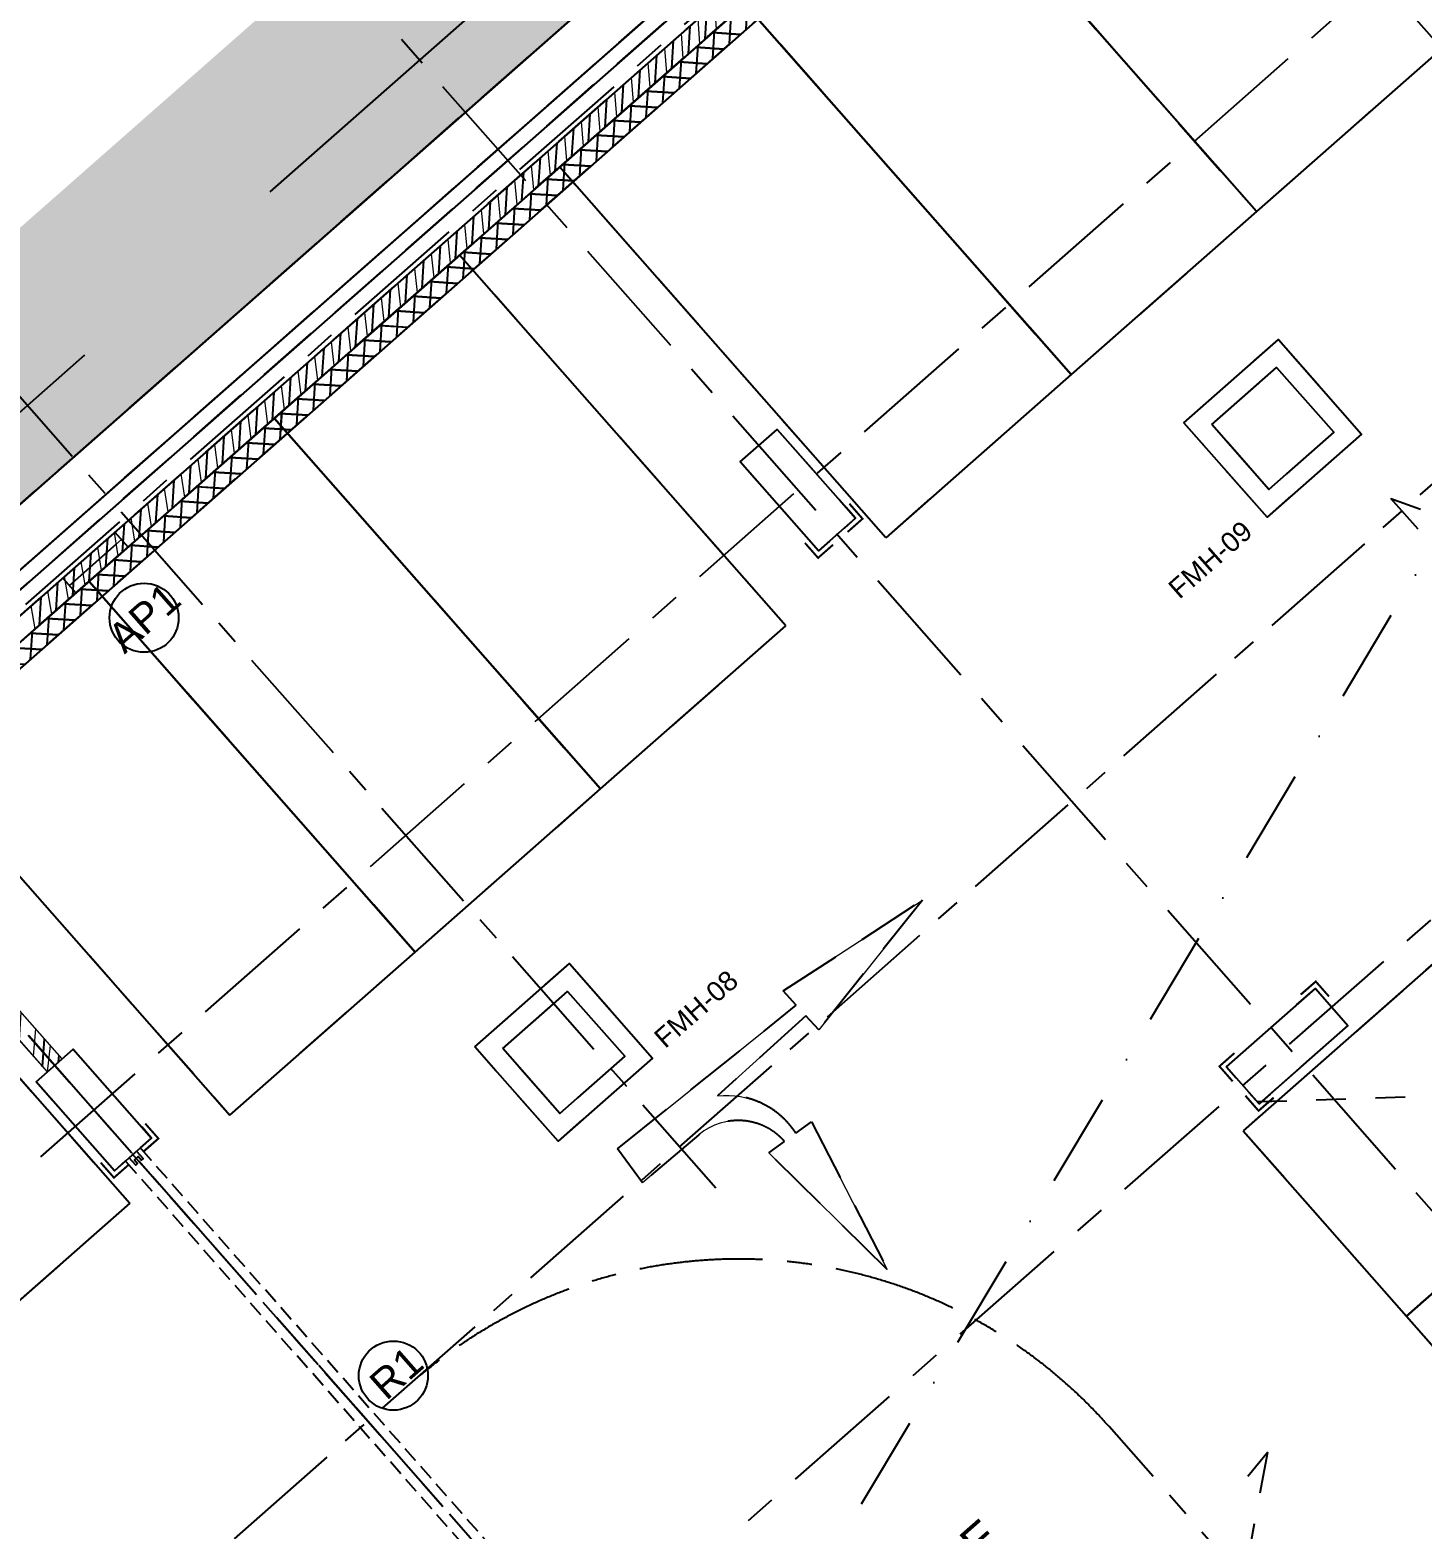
# Model space of a CAD drawing. Header units: millimetres. Extents: x 833946797 to 834440930, y 817746008 to 818399503.
# Drawn here: x 834304862 to 834318960, y 818007637 to 818022827 of the extents above; entities that cross this region are included whole.
import ezdxf
from ezdxf.enums import TextEntityAlignment as Align

# ---------------------------------------------------------------- set-up
doc = ezdxf.new("R2010")
doc.units = ezdxf.units.MM
doc.header["$LTSCALE"] = 100
for name, pattern in [('base plan(mm)$0$PHANTOM', [2.5, 1.25, -0.25, 0.25, -0.25, 0.25, -0.25]), ('CENTER', [2, 1.25, -0.25, 0.25, -0.25]), ('Dash', [6, 3, -3]), ('DASHDOT2', [12.7, 6.35, -3.175, 0, -3.175]), ('Grid Line', [22.224999999999994, 12.7, -3.174999999999999, 3.174999999999999, -3.174999999999999]), ('Hidden', [9.524999999999999, 6.35, -3.175])]:
    doc.linetypes.add(name, pattern=pattern)
for name, color, linetype in [('+C-160', 160, 'Hidden'), ('3B50A-DLN-ARC-DWG-1002-P00-LB02$0$DLN660', 1, 'Continuous'), ('A-COLS', 3, 'Continuous'), ('DLN020__', 6, 'Continuous'), ('DLN030_1', 1, 'Continuous'), ('DLN0401_', 7, 'Continuous'), ('DLN052__', 7, 'Continuous'), ('DLN060__', 7, 'Continuous'), ('DLN210__', 7, 'Continuous'), ('DLN220__', 7, 'Continuous'), ('DLN660', 1, 'Continuous'), ('DLN810__', 1, 'Continuous'), ('DLN914', 3, 'base plan(mm)$0$PHANTOM'), ('MOE', 6, 'DASHDOT2')]:
    doc.layers.add(name, color=color, linetype=linetype)
for name, color, linetype, lineweight in [('A-DETL', 1, 'Continuous', 9), ('A-DOOR', 6, 'Continuous', 9), ('A-WALL', 7, 'Continuous', 9), ('A030_2', 1, 'Continuous', 0), ('CORNER GUARD', 2, 'Continuous', 50), ('HCL520_T', 7, 'Continuous', 18)]:
    doc.layers.add(name, color=color, linetype=linetype, lineweight=lineweight)
doc.styles.get("Standard").update_dxf_attribs({"font": 'swiss.ttf'})
doc.styles.add('Swis721tBT', font='swissl.ttf')
doc.dimstyles.new('INTDIM', dxfattribs={"dimtxt": 200, "dimasz": 125, "dimexe": 100, "dimexo": 150, "dimgap": 80, "dimtad": 1, "dimdec": 0, "dimzin": 9, "dimdsep": 46, "dimtxsty": 'Swis721tBT', "dimblk": 'OPEN30', "dimcen": -125, "dimclrd": 256, "dimclre": 256, "dimclrt": 2, "dimaunit": 1, "dimadec": 1, "dimazin": 0, "dimtfac": 0.4444444444444444, "dimtdec": 0, "dimtix": 1, "dimtmove": 2, "dimatfit": 3, "dimldrblk": 'OPEN30', "dimfxl": 0, "dimtolj": 1, "dimlwd": -1, "dimlwe": -1, "dimarcsym": 0})
doc.dimstyles.new('INTDIM350', dxfattribs={"dimtxt": 350, "dimasz": 200, "dimexe": 100, "dimexo": 150, "dimgap": 100, "dimtad": 1, "dimdec": 0, "dimzin": 9, "dimdsep": 46, "dimtxsty": 'Swis721tBT', "dimblk": 'OPEN30', "dimcen": -125, "dimclrd": 256, "dimclre": 256, "dimclrt": 2, "dimaunit": 1, "dimadec": 1, "dimazin": 0, "dimtfac": 0.4444444444444444, "dimtdec": 0, "dimtix": 1, "dimtmove": 2, "dimatfit": 3, "dimldrblk": 'OPEN30', "dimfxl": 0, "dimtolj": 1, "dimlwd": -1, "dimlwe": -1, "dimarcsym": 0})
pattern_1 = [(86.3501958279957, (-1.192092895507812e-07, 1.192092895507812e-07), (-158.4280186349138, 10.10571182131174), [])]

# ---------------------------------------------------------------- blocks, each defined once
blk = doc.blocks.new('_Open30')
at = {"color": 0, "linetype": 'ByBlock', "lineweight": -2}
for p, q in [((-1, 0.26794919), (0, 0)), ((0, 0), (-1, -0.26794919)), ((0, 0), (-1, 0))]:
    blk.add_line(p, q, dxfattribs=at)
blk = doc.blocks.new('*D30')
at = {"layer": 'Defpoints', "color": 0}
for p in [(834315938.6100206, 818045751.3765471), (834317314.1239, 818044188.4256722), (834265417.4671645, 818001288.9865495)]:
    blk.add_point(p, dxfattribs=at)
at = {"layer": 'DLN030_1', "linetype": 'Continuous'}
for p, q in [((834316037.7089597, 818045638.7737039), (834317380.1898594, 818044113.35711)), ((834266943.1187557, 817999858.1669255), (834317163.986776, 818044056.2937535)), ((834265516.5661036, 818001176.3837065), (834266859.047591, 817999650.9664446))]:
    blk.add_line(p, q, dxfattribs=at)
at = {"layer": 'DLN030_1', "xscale": 200, "yscale": 200, "zscale": 200}
for p, rotation in [((834317314.1239, 818044188.4256722), 41.35019658541407), ((834266792.9816316, 817999726.0350068), 221.350196585414)]:
    blk.add_blockref('_Open30', p, dxfattribs=dict(at, rotation=rotation))
at = {"layer": 'DLN030_1', "color": 2, "insert": (834291094.813788, 818022092.5010924), "char_height": 400, "attachment_point": 1, "rotation": 41.350196585414075, "line_spacing_factor": 0.9385317878468563, "style": 'Swis721tBT'}
blk.add_mtext('\\A1;67300', dxfattribs=at)
blk = doc.blocks.new('DLN_Parking - Parking - 2500 x 5000 _WL_-V11-Car Park_B2_F')
at = {"layer": 'DLN660'}
for p, q in [((0, 0), (0, 4999.995340003706)), ((2500.000000000001, 4999.995340003695), (2500, 0)), ((2500, 0), (0, 0))]:
    blk.add_line(p, q, dxfattribs=at)
blk = doc.blocks.new('3B50A-DLN-ARC-DWG-1002-P00-LB02$0$DLN_Parking - Parking - 2500 x 5000 _WL_-V2-Car Park_B2_F')
at = {"layer": '3B50A-DLN-ARC-DWG-1002-P00-LB02$0$DLN660'}
for p, q in [((2500, 0), (0, 0)), ((0, 0), (0, -5000)), ((2500.000000000001, -5000.000000000002), (2500, 0)), ((0, -5000), (2500.000000000001, -5000.000000000002))]:
    blk.add_line(p, q, dxfattribs=at)
blk = doc.blocks.new('CORNER GUARD')
at = {"layer": 'CORNER GUARD', "color": 0, "const_width": 20}
blk.add_lwpolyline([(-150.0000007152557, -49.99999976158142), (49.99999976158142, -49.99999988079071), (49.99999952316284, 150.0000001192093)], dxfattribs=at)
at = {"layer": 'Defpoints', "color": 0}
blk.add_lwpolyline([(-150.0000007152557, 1.192092895507812e-07), (-4.76837158203125e-07, 2.384185791015625e-07), (-4.76837158203125e-07, 150.0000001192093)], dxfattribs=at)
blk = doc.blocks.new('*D107')
at = {"layer": 'Defpoints', "color": 0, "ltscale": 1.5}
for p in [(834325278.5516342, 818028024.6073719), (834325278.5516539, 818028024.6073276), (834324874.8397814, 818026242.3609655), (834327141.4056803, 818023699.8312864), (834311334.0207433, 818004629.1854335)]:
    blk.add_point(p, dxfattribs=at)
at = {"layer": 'MOE', "linetype": 'Continuous', "ltscale": 1.5}
blk.add_arc((834325278.5516535, 818028024.6073269), 1827.398524722013, 245.4773868327297, 287.029595747944, dxfattribs=at)
at = {"layer": 'MOE', "ltscale": 1.5, "xscale": 200, "yscale": 200, "zscale": 200}
for p, rotation in [((834324342.9412954, 818026454.8880444), 152.3404458036326), ((834326001.4727956, 818026346.2836422), 20.16653677704103)]:
    blk.add_blockref('_Open30', p, dxfattribs=dict(at, rotation=rotation))
at = {"layer": 'MOE', "color": 2, "ltscale": 1.5, "insert": (834325177.4326077, 818026480.3870243), "char_height": 350, "attachment_point": 5, "rotation": 356.2534912898472, "style": 'Swis721tBT'}
blk.add_mtext('\\A1;{\\C1;>30%%D}', dxfattribs=at)
blk = doc.blocks.new('A$C029C5A43')
at = {"layer": '+C-160'}
for p, q in [((85920.96153235435, 92815.69955384731, -0.07028772469116416), (21520.96153783798, 92815.69955420494, -0.07028772469116418)), ((85420.9615240097, 92315.69955432415, -0.07028772469116416), (22020.96153759956, 92315.69955408573, -0.07028772469116418)), ((85270.9615392685, 92165.69955408573), (25570.96153736115, 92165.69955348969)), ((25570.96153736115, 91965.6995549202), (85070.96153116226, 91965.6995537281)), ((62201.14960813522, 91765.29951834679), (62401.14978837967, 91965.29969859123)), ((62425.65601015091, 91765.2995172739), (62625.65619182587, 91965.29969871044)), ((62650.16241240501, 91765.29951643944), (62850.16259455681, 91965.29969859123)), ((62695.21239233017, 91965.69948983192, 0.002197837444327819), (62695.21239471436, 91765.69948935509, 0.002197837444327819)), ((62874.6688144207, 91765.29951536655), (63074.66899776459, 91965.29969859123)), ((63099.1752166748, 91765.29951441288), (63299.17540073395, 91965.29969847202)), ((63323.68161869049, 91765.29951357841), (63523.68180370331, 91965.29969859123)), ((63396.96239376068, 91965.69949877262, 0.002197837444327819), (63396.96239519119, 91765.69949889183, 0.002197837444327819)), ((63548.18802070618, 91765.29951262474), (63748.18820667267, 91965.29969847202)), ((63772.69442272186, 91765.29951155186), (63972.69460964203, 91965.29969847202)), ((63997.20082473755, 91765.29951059818), (64197.20101261139, 91965.29969871044)), ((64221.70722675323, 91765.29950964451), (64421.70741558075, 91965.29969859123)), ((64446.21362876892, 91765.29950857162), (64646.21381902695, 91965.29969859123)), ((64670.72003102303, 91765.29950773716), (64870.72022175789, 91965.29969847202)), ((64895.22643327713, 91765.2995069027), (65095.22662496567, 91965.29969871044)), ((65119.73283529282, 91765.29950582981), (65319.73302793503, 91965.29969859123)), ((65344.2392373085, 91765.29950487614), (65544.23943090439, 91965.29969859123)), ((65568.74563932419, 91765.29950392246), (65768.74583387375, 91965.29969847202)), ((65793.25204133987, 91765.29950296879), (65993.25223684311, 91965.29969859123)), ((66017.75844335556, 91765.2995018959), (66217.75863981247, 91965.29969847202)), ((66242.26484537125, 91765.29950118065), (66442.26504278183, 91965.29969859123)), ((66466.77124762535, 91765.29950010777), (66666.77144622803, 91965.29969859123)), ((66691.27764964104, 91765.29949915409), (66891.27784919739, 91965.29969859123)), ((66915.78405189514, 91765.29949820042), (67115.78425216675, 91965.29969859123)), ((67140.29045367241, 91765.29949724674), (67340.29065489769, 91965.29969859123)), ((67364.79685592651, 91765.29949617386), (67564.79705810547, 91965.29969847202)), ((67589.3032579422, 91765.29949522018), (67789.30346107483, 91965.29969847202)), ((67813.80965995789, 91765.29949426651), (68013.80986404419, 91965.29969847202)), ((68038.31606197357, 91765.29949319363), (68238.31626701355, 91965.29969847202)), ((68262.82246398926, 91765.29949235916), (68462.82267022133, 91965.29969847202)), ((68487.32886600494, 91765.29949140549), (68687.32907319069, 91965.29969847202)), ((68711.83526802063, 91765.29949045181), (68911.83547639847, 91965.29969847202)), ((68936.34167051315, 91765.29948949814), (69136.34187936783, 91965.29969847202)), ((69160.84807229042, 91765.29948854446), (69360.84828233719, 91965.29969835281)), ((69385.35447454453, 91765.29948771), (69585.35468530655, 91965.29969847202)), ((69609.86087656021, 91765.29948663712), (69809.86108827591, 91965.29969835281)), ((70322.71153855324, 91965.6995524168), (69620.96153879166, 91965.69955682755)), ((70322.71153855324, 91965.69944322109), (69620.96153855324, 91965.69944727421)), ((69834.3672785759, 91765.29948568344), (70034.36749124527, 91965.29969847202)), ((70058.87368059158, 91765.29948484898), (70258.87389421463, 91965.29969847202)), ((70283.38008260727, 91765.29948365688), (70483.38029766083, 91965.29969847202)), ((70507.88648486137, 91765.29948270321), (70707.88670039177, 91965.29969835281)), ((70732.39288663864, 91765.29948186874), (70932.39310359955, 91965.29969859123)), ((70956.89928913116, 91765.29948079586), (71156.89950656891, 91965.29969835281)), ((71181.40569090843, 91765.29947984219), (71381.40590953827, 91965.29969847202)), ((35020.96153736115, 91765.69955408573), (84870.96154689789, 91765.69955408573)), ((59020.96153640747, 91765.69955420494), (59020.96153640747, 86765.70421433449)), ((60370.96153664589, 91765.69955420494), (60370.96153664589, 86765.70421421528)), ((62052.94385647774, 91565.69955134392), (61852.94385385513, 91765.69955396652)), ((61906.82616472244, 91565.69955134392), (62106.82616734505, 91765.69955408573)), ((62277.4502594471, 91565.69955134392), (62077.45025682449, 91765.69955396652)), ((62131.3325676918, 91565.69955146313), (62331.33257055283, 91765.69955396652)), ((62501.95666241646, 91565.69955122471), (62301.95665979385, 91765.69955396652)), ((62355.83897066116, 91565.69955146313), (62555.83897352219, 91765.69955408573)), ((62726.46306562424, 91565.69955134392), (62526.46306276321, 91765.69955396652)), ((62580.34537386894, 91565.69955146313), (62780.34537672997, 91765.69955408573)), ((62695.21239376068, 91865.6994895935, 0.002197837444327819), (63396.96239447594, 91865.6994947195, 0.002197837444327819)), ((62950.9694685936, 91565.69955134392), (62750.96946573257, 91765.69955396652)), ((62804.85177707672, 91565.69955134392), (63004.85177969933, 91765.69955408573)), ((62870.96153616905, 91765.69955420494), (62870.96153640747, 86765.70421409607)), ((62870.96153688431, 86765.70421421528), (62870.96153688431, 91765.69955420494)), ((63175.47587132454, 91565.69955134392), (62975.47586870193, 91765.69955396652)), ((63029.35818004608, 91565.69955146313), (63229.35818266869, 91765.69955408573)), ((63399.98227453232, 91565.69955146313), (63199.98227190971, 91765.69955396652)), ((63253.86458301544, 91565.69955146313), (63453.86458587646, 91765.69955396652)), ((63624.48867726326, 91565.69955134392), (63424.48867464066, 91765.69955396652)), ((63478.37098622322, 91565.69955134392), (63678.37098884583, 91765.69955408573)), ((63848.99508023262, 91565.69955146313), (63648.99507784843, 91765.69955408573)), ((63702.877389431, 91565.69955146313), (63902.8773920536, 91765.69955408573)), ((64073.50148320198, 91565.69955134392), (63873.50148057938, 91765.69955396652)), ((63927.38379240036, 91565.69955134392), (64127.38379526138, 91765.69955396652)), ((64298.00788640976, 91565.69955122471), (64098.00788354874, 91765.69955396652)), ((64151.89019536972, 91565.69955134392), (64351.89019823074, 91765.69955408573)), ((64522.5142891407, 91565.69955122471), (64322.5142865181, 91765.69955396652)), ((64376.3965985775, 91565.69955146313), (64576.3966012001, 91765.69955396652)), ((64747.02069234848, 91565.69955134392), (64547.02068948746, 91765.69955396652)), ((64600.90300178528, 91565.69955146313), (64800.90300440788, 91765.69955408573)), ((64971.52709507942, 91565.69955122471), (64771.52709245682, 91765.69955396652)), ((64825.40940475464, 91565.69955146313), (65025.40940761566, 91765.69955396652)), ((65196.03349804878, 91565.69955134392), (64996.03349542618, 91765.69955408573)), ((65049.915807724, 91565.69955146313), (65249.91581058502, 91765.69955408573)), ((65420.53990125656, 91565.69955134392), (65220.53989839554, 91765.69955396652)), ((65274.42221093178, 91565.69955134392), (65474.42221355438, 91765.69955408573)), ((65370.96153640747, 91765.69955420494), (65370.96153640747, 86765.70421397686)), ((65370.96153640747, 86765.70421421528), (65370.96153640747, 91765.69955420494)), ((65645.04630422592, 91565.69955134392), (65445.0463013649, 91765.69955396652)), ((65498.92861413956, 91565.69955134392), (65698.92861676216, 91765.69955420494)), ((65869.55270695686, 91565.69955134392), (65669.55270433426, 91765.69955396652)), ((65723.43501710892, 91565.69955134392), (65923.43501973152, 91765.69955396652)), ((66094.05911016464, 91565.69955134392), (65894.05910730362, 91765.69955396652)), ((65947.94142007828, 91565.69955146313), (66147.9414229393, 91765.69955396652)), ((66318.56551289558, 91565.69955122471), (66118.5655105114, 91765.69955384731)), ((66172.44782304764, 91565.69955134392), (66372.44782590866, 91765.69955408573)), ((66543.07191586494, 91565.69955122471), (66343.07191348076, 91765.69955396652)), ((66396.95422649384, 91565.69955146313), (66596.95422911644, 91765.69955408573)), ((66767.5783188343, 91565.69955122471), (66567.5783162117, 91765.69955384731)), ((66621.4606294632, 91565.69955134392), (66821.46063232422, 91765.69955408573)), ((66992.08472180367, 91565.69955134392), (66792.08471918106, 91765.69955396652)), ((66845.96703243256, 91565.69955146313), (67045.96703529358, 91765.69955420494)), ((67216.59112501144, 91565.69955122471), (67016.59112215042, 91765.69955396652)), ((67070.47343564034, 91565.69955146313), (67270.47343826294, 91765.69955396652)), ((67441.0975279808, 91565.69955134392), (67241.09752511978, 91765.69955396652)), ((67294.97983837128, 91565.69955134392), (67494.9798412323, 91765.69955408573)), ((67665.60393095016, 91565.69955146313), (67465.60392808914, 91765.69955408573)), ((67519.48624181747, 91565.69955134392), (67719.4862446785, 91765.69955396652)), ((67890.1103336811, 91565.69955134392), (67690.1103310585, 91765.69955396652)), ((67743.99264478683, 91565.69955146313), (67943.99264764786, 91765.69955408573)), ((67870.96153640747, 86765.70421409607), (67870.96153664589, 91765.69955420494)), ((68114.61673688889, 91565.69955134392), (67914.61673402786, 91765.69955396652)), ((67968.49904799461, 91565.69955146313), (68168.49905061722, 91765.69955408573)), ((68339.12313985825, 91565.69955134392), (68139.12313699722, 91765.69955396652)), ((68193.00545120239, 91565.69955158234), (68393.00545358658, 91765.69955408573)), ((68563.62954258919, 91565.69955134392), (68363.629540205, 91765.69955396652)), ((68417.51185417175, 91565.69955122471), (68617.51185679436, 91765.69955396652)), ((68788.13594555855, 91565.69955122471), (68588.13594293594, 91765.69955384731)), ((68642.01825714111, 91565.69955134392), (68842.01826000214, 91765.69955396652)), ((69012.64234876633, 91565.69955122471), (68812.6423459053, 91765.69955396652)), ((68866.52466011047, 91565.69955146313), (69066.5246629715, 91765.69955408573)), ((69237.14875149727, 91565.69955122471), (69037.14874887466, 91765.69955396652)), ((69091.03106331825, 91565.69955122471), (69291.03106617928, 91765.69955408573)), ((69220.96153783798, 86765.70421385765), (69220.96153783798, 91765.69955384731)), ((69461.65515470505, 91565.69955134392), (69261.65515184402, 91765.69955396652)), ((69315.53746628761, 91565.69955134392), (69515.53746914864, 91765.69955408573)), ((69686.16155767441, 91565.69955134392), (69486.16155481339, 91765.69955396652)), ((69540.04386949539, 91565.69955122471), (69740.04387235641, 91765.69955408573)), ((69910.66796064377, 91565.69955122471), (69710.66795778275, 91765.69955408573)), ((69764.55027246475, 91565.69955134392), (69964.55027532578, 91765.69955408573)), ((70135.17436361313, 91565.69955122471), (69935.1743607521, 91765.69955408573)), ((69989.05667567253, 91565.69955134392), (70189.05667829514, 91765.69955408573)), ((70359.68076658249, 91565.69955134392), (70159.68076372147, 91765.69955396652)), ((70213.56307864189, 91565.69955134392), (70413.56308150291, 91765.69955396652)), ((70584.18716955185, 91565.69955122471), (70384.18716669083, 91765.69955384731)), ((70438.06948184967, 91565.69955134392), (70638.0694847107, 91765.69955408573)), ((70808.69357252121, 91565.69955134392), (70608.69356966019, 91765.69955384731)), ((70662.57588481903, 91565.69955134392), (70862.57588768005, 91765.69955420494)), ((71033.19997549057, 91565.69955134392), (70833.19997262955, 91765.69955384731)), ((70887.08228778839, 91565.69955134392), (71087.08229088783, 91765.69955396652)), ((71257.70637822151, 91565.69955122471), (71057.70637559891, 91765.69955396652)), ((71111.58869099617, 91565.69955122471), (71311.58869361877, 91765.69955396652)), ((71482.21278119087, 91565.69955122471), (71282.21277856827, 91765.69955408573)), ((71336.09509420395, 91565.69955134392), (71536.09509706497, 91765.69955396652)), ((71720.96153712273, 86765.70421397686), (71720.96153736115, 91765.69955396652)), ((71720.96153759956, 91765.69955396652), (71720.96153759956, 86765.70421397686)), ((74220.96153688431, 86765.70421409607), (74220.96153688431, 91765.69955408573)), ((74220.96153736115, 91765.69955384731), (74220.96153736115, 86765.70421397686)), ((84670.9615354538, 91565.69955098629), (35020.96153712273, 91565.69955170155)), ((59270.96153831482, 88386.09864234924), (59470.96153831482, 88586.09864211082)), ((59120.96153783798, 87115.69955444336, -0.07028772469116415), (59120.96153736115, 88315.69955396652, -0.07028772469116415)), ((59120.96153736115, 88315.69955396652, -0.07028772469116415), (59620.96153783798, 88315.69955420494, -0.07028772469116415)), ((59120.96153736115, 88315.69955408573, -0.07028772469116415), (59620.96153759956, 88315.69955396652, -0.07028772469116415)), ((59120.96153783798, 87115.69955444336, -0.07028772469116415), (59120.96153736115, 88315.69955408573, -0.07028772469116415)), ((59424.66899776459, 88315.29969871044), (59470.9615380764, 88361.59223914146)), ((59620.96153783798, 88315.69955420494, -0.07028772469116415), (59620.96153783798, 87115.69955420494, -0.07028772469116415)), ((59620.96153759956, 88315.69955396652, -0.07028772469116415), (59620.96153831482, 87115.69955420494, -0.07028772469116415)), ((68620.96153640747, 87115.69955420494, -0.07028772469116415), (68620.96153593063, 88315.69955396652, -0.07028772469116415)), ((68620.96153593063, 88315.69955396652, -0.07028772469116415), (69120.96153616905, 88315.69955408573, -0.07028772469116415)), ((68620.96153593063, 88315.69955408573, -0.07028772469116415), (69120.96153688431, 88315.69955408573, -0.07028772469116415)), ((68620.96153688431, 87115.69955432415, -0.07028772469116415), (68620.96153593063, 88315.69955408573, -0.07028772469116415)), ((69120.96153616905, 88315.69955408573, -0.07028772469116415), (69120.96153616905, 87115.69955444336, -0.07028772469116415)), ((69120.96153688431, 88315.69955408573, -0.07028772469116415), (69120.96153688431, 87115.69955420494, -0.07028772469116415)), ((59070.96153712273, 87065.69955432415), (59070.96153712273, 87265.69955432415)), ((59120.96153736115, 87115.69955444336), (59120.96153712273, 87265.69955432415)), ((59620.96153736115, 87115.69955432415, -0.07028772469116418), (59620.96153736115, 87265.69955420494, -0.07028772469116418)), ((59670.96153736115, 87065.69955420494, -0.07028772469116418), (59670.96153712273, 87265.69955432415, -0.07028772469116418)), ((68570.96153593063, 87065.69955968857), (68570.96153616905, 87265.69955956936)), ((68620.96153616905, 87115.69955980778), (68620.96153616905, 87265.69955968857)), ((69120.96153593063, 87115.6995601654, -0.07028772469116416), (69120.96153593063, 87265.6995601654, -0.07028772469116416)), ((69170.96153616905, 87065.6995601654, -0.07028772469116416), (69170.96153593063, 87265.6995601654, -0.07028772469116416)), ((59270.96153759956, 87065.69955444336), (59070.96153712273, 87065.69955432415)), ((59620.96153783798, 87115.69955420494, -0.07028772469116415), (59120.96153783798, 87115.69955444336, -0.07028772469116415)), ((59620.96153831482, 87115.69955420494, -0.07028772469116415), (59120.96153783798, 87115.69955444336, -0.07028772469116415)), ((59270.96153759956, 87115.69955444336), (59120.96153736115, 87115.69955444336)), ((59320.96153950691, 87015.69956219196), (59320.96153974533, 87115.69956254959)), ((59320.96153974533, 87115.69956254959), (59420.96153974533, 87115.69956231117)), ((59395.96153974533, 87065.69956231117), (59345.96153974533, 87065.69956231117)), ((59345.96153974533, 87065.69956231117), (59345.96153974533, 87015.69956231117)), ((59395.96153950691, 87015.69956219196), (59395.96153974533, 87065.69956231117)), ((59420.96153974533, 87115.69956231117), (59420.96153974533, 87015.69956219196)), ((59470.96153688431, 87115.69955432415, -0.07028772469116418), (59620.96153736115, 87115.69955432415, -0.07028772469116418)), ((59470.96153688431, 87065.69955432415, -0.07028772469116418), (59670.96153736115, 87065.69955420494, -0.07028772469116418)), ((68770.96153640747, 87065.69955992699), (68570.96153593063, 87065.69955968857)), ((69120.96153616905, 87115.69955444336, -0.07028772469116415), (68620.96153640747, 87115.69955420494, -0.07028772469116415)), ((69120.96153688431, 87115.69955420494, -0.07028772469116415), (68620.96153688431, 87115.69955432415, -0.07028772469116415)), ((68770.96153640747, 87115.69955968857), (68620.96153616905, 87115.69955980778)), ((68970.96153569221, 87115.6995601654, -0.07028772469116416), (69120.96153593063, 87115.6995601654, -0.07028772469116416)), ((68970.96153569221, 87065.6995601654, -0.07028772469116416), (69170.96153616905, 87065.6995601654, -0.07028772469116416)), ((59345.96153974533, 87015.69956231117), (59320.96153950691, 87015.69956219196)), ((59420.96153974533, 87015.69956219196), (59395.96153950691, 87015.69956219196)), ((59020.96153640747, 86765.70421433449), (56520.96153640747, 86765.70421421528)), ((60370.96153664589, 86765.70421421528), (62870.96153688431, 86765.70421421528)), ((62870.96153640747, 86765.70421409607), (65370.96153640747, 86765.70421421528)), ((65370.96153640747, 86765.70421397686), (67870.96153640747, 86765.70421409607)), ((71720.96153759956, 86765.70421397686), (69220.96153783798, 86765.70421385765)), ((74220.96153736115, 86765.70421397686), (71720.96153712273, 86765.70421397686)), ((76720.96153688431, 86765.70421409607), (74220.96153688431, 86765.70421409607)), ((62691.02551841736, 85645.89235901833, -0.07028772469116415), (63966.02552986145, 85645.89235901833, -0.07028772469116415)), ((62691.02551817894, 84370.89234781265, -0.07028772469116415), (62691.02551841736, 85645.89235901833, -0.07028772469116415)), ((63966.02552986145, 85645.89235901833, -0.07028772469116415), (63966.02553009987, 84370.89234745502, -0.07028772469116415)), ((72256.78326869011, 85645.89223051071, -0.07028772469116415), (73531.7832801342, 85645.8922303915, -0.07028772469116415)), ((72256.78326892853, 84370.89221858978, -0.07028772469116415), (72256.78326869011, 85645.89223051071, -0.07028772469116415)), ((73531.7832801342, 85645.8922303915, -0.07028772469116415), (73531.78328061104, 84370.89221858978, -0.07028772469116415)), ((62891.02551841736, 85445.89235913754, -0.07028772469116415), (63766.02552962303, 85445.89235901833, -0.07028772469116415)), ((62891.02551865578, 84570.89234781265, -0.07028772469116415), (62891.02551841736, 85445.89235913754, -0.07028772469116415)), ((63766.02552962303, 85445.89235901833, -0.07028772469116415), (63766.02553009987, 84570.89234757423, -0.07028772469116415)), ((72456.78326916695, 85445.89222979546, -0.07028772469116415), (73331.78328084946, 85445.89222991467, -0.07028772469116415)), ((72456.78326892853, 84570.89221847057, -0.07028772469116415), (72456.78326916695, 85445.89222979546, -0.07028772469116415)), ((73331.78328084946, 85445.89222991467, -0.07028772469116415), (73331.78328084946, 84570.89221847057, -0.07028772469116415)), ((63766.02553009987, 84570.89234757423, -0.07028772469116415), (62891.02551865578, 84570.89234781265, -0.07028772469116415)), ((73331.78328084946, 84570.89221847057, -0.07028772469116415), (72456.78326892853, 84570.89221847057, -0.07028772469116415)), ((63966.02553009987, 84370.89234745502, -0.07028772469116415), (62691.02551817894, 84370.89234781265, -0.07028772469116415)), ((73531.78328061104, 84370.89221858978, -0.07028772469116415), (72256.78326892853, 84370.89221858978, -0.07028772469116415)), ((65409.04558992386, 84006.44658792019), (67073.15128278732, 83765.7018841505)), ((65412.12284421921, 83810.3141977787), (65409.04558992386, 84006.44658792019)), ((63054.9389705658, 83492.12451255322), (63092.31258130074, 83916.05965340137)), ((63092.31258130074, 83916.05965340137), (65412.12284421921, 83810.3141977787)), ((67073.15128278732, 83765.7018841505), (65417.41723799706, 83472.86994993687)), ((65414.35528421402, 83668.027094841), (64208.89050316811, 83649.11373400688)), ((65417.41723799706, 83472.86994993687), (65414.35528421402, 83668.027094841)), ((73323.92084598541, 82316.04675793648), (73323.92084145546, 83685.19011819363)), ((73323.92084145546, 83685.19011819363), (73476.33340930939, 83407.09974265099)), ((63806.13944244385, 83478.80095493793), (63054.9389705658, 83492.12451255322)), ((64336.37027168274, 81194.0673918724), (64216.36908197403, 82871.20945119858)), ((64216.36908197403, 82871.20945119858), (64411.76776432991, 82853.9833381176)), ((64747.94967341423, 82824.34594631195), (64336.37027168274, 81194.0673918724)), ((64553.52258825302, 82841.48640418053), (64747.94967341423, 82824.34594631195)), ((68420.96153640747, 80515.69956099987), (68220.96153593063, 80515.69956076145)), ((68220.96153593063, 80515.69956076145), (68220.96153640747, 80315.69956088066)), ((69320.96153688431, 80515.69955849648), (69520.96153736115, 80515.69955861568)), ((69520.96153736115, 80515.69955861568), (69520.96153736115, 80315.69955861568)), ((68270.96153712273, 79965.69955420494, -0.07028772469116415), (68270.96153759956, 80465.69955408573, -0.07028772469116415)), ((68270.96153759956, 80465.69955408573, -0.07028772469116415), (69470.96153783798, 80465.69955384731, -0.07028772469116415)), ((68270.96153759956, 80465.69955408573, -0.07028772469116415), (69470.9615380764, 80465.69955408573, -0.07028772469116415)), ((68270.96153759956, 79965.69955420494, -0.07028772469116415), (68270.96153759956, 80465.69955408573, -0.07028772469116415)), ((68420.96153640747, 80465.69956111908), (68270.96153640747, 80465.69956076145)), ((68270.96153640747, 80465.69956076145), (68270.96153640747, 80315.69956088066)), ((69320.96153688431, 80465.6995587349), (69470.96153736115, 80465.69955861568)), ((69470.96153783798, 80465.69955384731, -0.07028772469116415), (69470.96153736115, 79965.69955396652, -0.07028772469116415)), ((69470.9615380764, 80465.69955408573, -0.07028772469116415), (69470.96153736115, 79965.69955396652, -0.07028772469116415)), ((69470.96153736115, 80465.69955861568), (69470.96153736115, 80315.69955861568)), ((68220.96153712273, 79915.69956147671), (68220.96153712273, 80115.69956159592)), ((68270.96153712273, 79965.69956159592), (68270.96153712273, 80115.69956159592)), ((68420.96153736115, 79915.69956171513), (68220.96153712273, 79915.69956147671)), ((69470.96153736115, 79965.69955396652, -0.07028772469116415), (68270.96153712273, 79965.69955420494, -0.07028772469116415)), ((69470.96153736115, 79965.69955396652, -0.07028772469116415), (68270.96153759956, 79965.69955420494, -0.07028772469116415)), ((68420.96153736115, 79965.69956171513), (68270.96153712273, 79965.69956159592)), ((72970.96153593063, 79865.69955432415), (67970.96153569221, 79865.69955432415)), ((67970.96153569221, 79865.69955432415), (67970.96153593063, 77365.69955420494)), ((67970.96153593063, 77365.69955420494), (72970.96153593063, 77365.69955408573)), ((72970.96153640747, 77365.69955420494), (67970.96153616905, 77365.69955420494)), ((67970.96153616905, 77365.69955420494), (67970.96153616905, 74865.69955420494)), ((64930.16202116013, 76412.26339149475, -0.07028772469116415), (66006.70611333847, 77258.19858944416, -0.07028772469116415)), ((66006.70611333847, 77258.19858944416, -0.07028772469116415), (65693.87714385986, 77206.218942523, -0.07028772469116415))]:
    blk.add_line(p, q, dxfattribs=at)
at = {"layer": '+C-160', "lineweight": 18}
for p, q in [((85070.96153116226, 91965.6995537281), (25570.96153736115, 91965.6995549202, -0.07028772418778888)), ((85070.96153068542, 91965.69955348969, -0.09328327408423269), (25570.96153688431, 91965.69955396652, -0.0932832740842326)), ((84870.96154642105, 91765.69955384731, -0.09328327408423272), (25570.96153783798, 91765.69953024387, -0.07028772357193706)), ((59270.96153736115, 91765.6995537281), (59270.96153712273, 88315.69955384731)), ((59470.96153783798, 88315.69955384731), (59470.96153783798, 91765.69955384731)), ((59470.96153783798, 91765.69955384731), (77820.96153831482, 91765.69939601421)), ((59120.96153688431, 88315.69955420494), (59120.96153688431, 87115.69955408573)), ((59620.96153712273, 88315.69955396652), (59120.96153688431, 88315.69955420494)), ((59620.96153736115, 87115.69955420494), (59620.96153712273, 88315.69955396652)), ((68620.96153593063, 88315.69955408573), (68620.96153616905, 87115.69955408573)), ((69120.96153593063, 88315.69955396652), (68620.96153593063, 88315.69955408573)), ((69120.96153569221, 87115.69955408573), (69120.96153593063, 88315.69955396652)), ((59120.96153688431, 87115.69955408573), (59620.96153736115, 87115.69955420494)), ((68620.96153616905, 87115.69955408573), (69120.96153569221, 87115.69955408573)), ((69470.96153736115, 80465.69955396652), (68270.96153712273, 80465.69955408573)), ((68270.96153712273, 80465.69955408573), (68270.96153712273, 79965.69955420494)), ((69470.96153712273, 79965.69955420494), (69470.96153736115, 80465.69955396652)), ((68270.96153712273, 79965.69955420494), (69470.96153712273, 79965.69955420494))]:
    blk.add_line(p, q, dxfattribs=at)
at = {"layer": '+C-160', "lineweight": 13}
for p, q in [((62695.21239161491, 91765.69955837727, 0.002197837444327819), (62695.21239280701, 91965.69955849648, 0.002197837444327819)), ((62695.21239185333, 91765.6994895935, 0.002197837444327819), (62695.21239256859, 91965.69948923588, 0.002197837444327819)), ((63396.96239280701, 91765.69955456257, 0.002197837444327819), (63396.96239256859, 91965.69955420494, 0.002197837444327819)), ((63396.96239328384, 91765.69948554039, 0.002197837444327819), (63396.96239304543, 91965.69948518276, 0.002197837444327819))]:
    blk.add_line(p, q, dxfattribs=at)
at = {"layer": '+C-160', "linetype": 'Hidden'}
for p, q in [((59370.96155166626, 91765.69955396652), (84870.96126914024, 91765.6992764473)), ((59370.96155118942, 80465.69955432415), (59370.96155166626, 91765.69955408573))]:
    blk.add_line(p, q, dxfattribs=at)
at = {"layer": '+C-160', "linetype": 'Hidden', "ltscale": 0.25}
for p, q in [((59270.96153926849, 80515.69956243038), (59270.96153950691, 87115.69956231117)), ((59470.96153974533, 80515.69956231117), (59470.96153974533, 87115.69956219196))]:
    blk.add_line(p, q, dxfattribs=at)
at = {"layer": '+C-160', "linetype": 'Hidden', "ltscale": 0.5}
blk.add_line((59370.96153974533, 80515.69956231117), (59370.96153950691, 87115.69956231117), dxfattribs=at)
at = {"layer": '+C-160', "linetype": 'Dash'}
blk.add_line((68270.96153712273, 79994.6694252491), (77670.96153688431, 72265.69955420494), dxfattribs=at)
at = {"layer": '+C-160'}
for centre, radius, start, end in [((63719.91814231873, 82963.1139755249), 842.430791324016, 351.6987989665428, 54.51918807251206), ((63787.11066651344, 82854.43359649181), 624.6572601796927, 359.9587008315543, 88.2543434004236)]:
    blk.add_arc(centre, radius, start, end, dxfattribs=at)

msp = doc.modelspace()

# ---------------------------------------------------------------- hatches: boundary and pattern name
at = {"layer": 'A-WALL'}
h = msp.add_hatch(dxfattribs=at)
h.set_pattern_fill('ANSI31', scale=50, angle=-6.361109362927034e-15)
h.set_pattern_definition(pattern_1)
edge = h.paths.add_edge_path()
edge.add_line((834373398.9201546, 817975260.548027), (834373587.7881666, 817975426.7660248))
edge.add_line((834373587.7881668, 817975426.7660248), (834373233.2643241, 817980497.9923743))
edge.add_line((834373233.2643241, 817980497.9923743), (834338943.7585428, 818019460.0237285))
edge.add_arc((834332615.6261824, 818013879.7363707), 8437.112430546018, 41.40656209306128, 102.7631053202158)
edge.add_line((834330751.6949148, 818022108.3830634), (834321993.2614791, 818032060.3016281))
edge.add_line((834321993.2614793, 818032060.3016281), (834277327.4665351, 817992751.0563895))
edge.add_line((834277327.466535, 817992751.0563895), (834277459.5984685, 817992600.9192455))
edge.add_line((834277459.5984687, 817992600.9192456), (834321975.2562567, 818031778.0322049))
edge.add_line((834321975.2562566, 818031778.0322047), (834330680.6719674, 818021886.3572645))
edge.add_arc((834332615.6256013, 818013879.7351375), 8237.113781559863, 41.40793444522251, 103.58612611412508, ccw=False)
edge.add_line((834338793.6214172, 818019327.8918118), (834373038.4656745, 817980416.6081657))
edge.add_line((834373038.4656745, 817980416.6081657), (834373398.9201547, 817975260.5480269))
h = msp.add_hatch(dxfattribs=at)
h.set_pattern_fill('ANSI31', scale=50, angle=-6.361109362927034e-15)
h.set_pattern_definition(pattern_1)
h.paths.add_polyline_path([(834305036.9797273, 818012275.2818203), (834305187.1168529, 818012407.4137369), (834302907.8412888, 818014997.2791581), (834302757.7041628, 818014865.1472414)])
at = {"layer": 'DLN060__'}
h = msp.add_hatch(dxfattribs=at)
h.set_pattern_fill('EARTH', color=251, scale=150, angle=45.00000000000045)
h.set_pattern_definition([(86.35019582799568, (1453154.080526948, 238293.1648491621), (-889.9338408816122, 1011.202382737353), [952.4999999999997, -952.4999999999997]), (86.35019582799568, (1452797.617485166, 238315.9027007818), (-889.9338408816122, 1011.202382737353), [952.4999999999997, -952.4999999999997]), (86.35019582799568, (1452441.154443264, 238338.6405525208), (-889.9338408816122, 1011.202382737353), [952.4999999999997, -952.4999999999997]), (176.3501958279956, (1452329.91271317, 238465.0408502817), (-1011.202382737353, -889.9338408816122), [952.4999999999997, -952.4999999999997]), (176.3501958279956, (1452352.650564909, 238821.5038923025), (-1011.202382737353, -889.9338408816122), [952.4999999999997, -952.4999999999997]), (176.3501958279956, (1452375.388416171, 239177.9669340849), (-1011.202382737353, -889.9338408816122), [952.4999999999997, -952.4999999999997])])
edge = h.paths.add_edge_path()
edge.add_line((834303001.7276638, 817954269.3640027), (834304578.4320031, 817955656.4492704))
edge.add_line((834304578.4320035, 817955656.4492706), (834331037.8483403, 817925591.4898139))
edge.add_line((834331037.84834, 817925591.4898137), (834375206.4562329, 817964463.1732086))
edge.add_line((834375206.4562325, 817964463.1732087), (834374060.8627851, 817980844.7536951))
edge.add_line((834374060.8627853, 817980844.7536948), (834339581.52124, 818020021.9484737))
edge.add_arc((834332615.9355372, 818013881.6562957), 9285.611030570026, 41.3967707884505, 99.60462301211987)
edge.add_line((834331066.6470942, 818023037.1069965), (834322069.7839626, 818033259.9453678))
edge.add_line((834322069.7839628, 818033259.9453679), (834273725.6293017, 817990713.4683118))
edge.add_line((834273725.6293014, 817990713.4683118), (834304578.4320035, 817955656.4492704))
edge.add_line((834304578.4320037, 817955656.4492702), (834303001.7276647, 817954269.3640032))
edge.add_line((834303001.7276647, 817954269.3640034), (834270761.539974, 817990902.8227202))
edge.add_line((834270761.5399741, 817990902.8227199), (834322258.575107, 818036224.0691499))
edge.add_line((834322258.5751069, 818036224.0691499), (834331970.2700638, 818025188.991452))
edge.add_arc((834332622.2949393, 818013717.2690969), 11490.23717038002, 42.02614068141469, 93.25305315063548, ccw=False)
edge.add_line((834341157.6965528, 818021409.6334623), (834375550.7708069, 817982329.9209781))
edge.add_line((834375550.770807, 817982329.9209781), (834377279.0058944, 817963489.7294939))
edge.add_line((834377279.0058941, 817963489.7294935), (834330848.7932926, 817922627.6645511))
edge.add_line((834330848.7932928, 817922627.6645511), (834303001.7276639, 817954269.3640026))
at = {"layer": 'DLN810__'}
h = msp.add_hatch(dxfattribs=at)
h.set_pattern_fill('ANSI37', color=256, scale=49.99999999999999, angle=4.452776554048923e-13)
h.set_pattern_definition([(86.3501958132782, (834380398.385704, 817998539.3520952), (-158.428018632318, 10.10571186200697), []), (176.3501958132782, (834380398.385704, 817998539.3520952), (-10.10571186200697, -158.428018632318), [])])
h.paths.add_polyline_path([(834321956.9868972, 818031496.0637091), (834284685.4453993, 817998694.3153685), (834284553.313481, 817998844.4524962), (834321974.9921128, 818031778.3327615)])

# ---------------------------------------------------------------- linework, layer by layer
at = {"layer": 'A-COLS', "color": 5}
for p, q in [((834322069.5194498, 818033260.2452258, -0.07028772469116416), (834273725.3649215, 817990713.7680243, -0.07028772469116418)), ((834322024.5064205, 818032554.5726138, -0.07028772469116416), (834274431.0375282, 817990668.7550015, -0.07028772469116418))]:
    msp.add_line(p, q, dxfattribs=at)
at = {"layer": 'A-COLS', "lineweight": 18}
for p, q in [((834312430.9690064, 818018783.0788859), (834312055.6261919, 818018452.7490941)), ((834313223.760507, 818017882.2561307), (834312430.9690064, 818018783.0788859)), ((834312055.6261919, 818018452.7490941), (834312848.4176927, 818017551.926339)), ((834312848.4176927, 818017551.926339), (834313223.760507, 818017882.2561307)), ((834317879.8867116, 818013121.4275506), (834316979.0639563, 818012328.6360499)), ((834318210.2165034, 818012746.084736), (834317879.8867116, 818013121.4275506)), ((834317309.3937482, 818011953.2932353), (834318210.2165034, 818012746.084736)), ((834305299.4555283, 818012506.8128395), (834304924.1127133, 818012176.4830475)), ((834306092.247029, 818011605.9900844), (834305299.4555283, 818012506.8128395)), ((834316979.0639563, 818012328.6360499), (834317309.3937482, 818011953.2932353)), ((834304924.1127133, 818012176.4830475), (834305716.9042141, 818011275.6602921)), ((834305716.9042141, 818011275.6602921), (834306092.247029, 818011605.9900844))]:
    msp.add_line(p, q, dxfattribs=at)
at = {"layer": 'A-COLS', "elevation": -0.07028772469116415}
for points in [[(834313223.7605071, 818017882.2561313), (834312848.4176927, 818017551.9263391), (834312055.6261917, 818018452.7490939), (834312430.9690067, 818018783.0788863)], [(834312055.6261919, 818018452.7490941), (834312430.969007, 818018783.0788866), (834313223.7605077, 818017882.2561314), (834312848.417693, 818017551.9263395)], [(834317879.8867121, 818013121.4275508), (834318210.2165036, 818012746.0847359), (834317309.3937482, 818011953.2932353), (834316979.0639566, 818012328.6360502)], [(834316979.0639566, 818012328.6360502), (834317879.8867122, 818013121.4275513), (834318210.2165036, 818012746.0847359), (834317309.3937485, 818011953.2932357)], [(834306092.2470293, 818011605.9900846), (834305716.9042145, 818011275.6602929), (834304924.1127137, 818012176.4830475), (834305299.4555285, 818012506.81284)], [(834304924.1127137, 818012176.4830477), (834305299.4555287, 818012506.8128397), (834306092.2470297, 818011605.990085), (834305716.9042145, 818011275.6602929)]]:
    msp.add_lwpolyline(points, close=True, dxfattribs=at)
at = {"layer": 'A-DETL', "linetype": 'Dash'}
msp.add_line((834317290.2545252, 818011975.0405012), (834329452.9174603, 818012383.2139777), dxfattribs=at)
at = {"layer": 'A-DOOR'}
msp.add_line((834305261.909987, 818017202.7800671, 0.002197837444327819), (834305788.7036246, 818017666.3979347, 0.002197837444327819), dxfattribs=at)
for points in [[(834305722.6376629, 818017741.4665, 0.002197837444327819), (834305854.7695807, 818017591.3293751, 0.002197837444327819)], [(834305195.8440275, 818017277.8486295, 0.002197837444327819), (834305327.9759464, 818017127.7115048, 0.002197837444327819)]]:
    msp.add_polyline3d(points, dxfattribs=at)
at = {"layer": 'A-WALL', "lineweight": 18}
for p, q in [((834321992.9973103, 818032060.6017935), (834277327.202366, 817992751.3565545, -0.07028772418778888)), ((834321992.99731, 818032060.601793, -0.09328327408423269), (834277327.2023662, 817992751.3565534, -0.0932832740842326)), ((834321974.9921125, 818031778.332761, -0.09328327408423272), (834277459.3342996, 817992601.2194107, -0.07028772357193706)), ((834302907.5771198, 818014997.5793234), (834316682.6585238, 818027120.6825706)), ((834305186.8526844, 818012407.7139021), (834302907.5771198, 818014997.5793234)), ((834302757.4399939, 818014865.4474064), (834305036.7155582, 818012275.581985))]:
    msp.add_line(p, q, dxfattribs=at)
at = {"layer": 'A-WALL'}
for p, q in [((834310921.6979833, 818022317.0290889), (834310394.90434, 818021853.4112291)), ((834310921.6980555, 818022317.0290068), (834310394.9044124, 818021853.4111469))]:
    msp.add_line(p, q, dxfattribs=at)
at = {"layer": 'A-WALL', "linetype": 'Hidden', "ltscale": 0.25}
for p, q in [((834310339.9974351, 818006552.3660007), (834305979.6441811, 818011506.8911545)), ((834310189.8603088, 818006420.2340837), (834305829.507055, 818011374.7592376))]:
    msp.add_line(p, q, dxfattribs=at)
at = {"layer": 'A030_2', "elevation": 9.313225191043273e-10}
msp.add_lwpolyline([(834312491.4363198, 818013095.8717664), (834313899.706845, 818014014.5555516), (834312850.2333156, 818012700.8542618), (834312719.0023127, 818012845.3330166), (834311826.572518, 818012034.7331679, -0.2811833069675519), (834312618.8496072, 818011656.1434274), (834312776.1272339, 818011771.7264493), (834313544.2196431, 818010275.9858903), (834312346.1164993, 818011455.7123964), (834312504.180079, 818011571.8730133, 0.4055275658267158), (834311636.7518542, 818011640.800464), (834311064.034119, 818011154.514476), (834310812.0131379, 818011497.4477282), (834312623.3231139, 818012950.6710174)], format="xyb", close=True, dxfattribs=at)
at = {"layer": 'Defpoints', "color": 6, "linetype": 'Hidden'}
msp.add_lwpolyline([(834302832.5085673, 818014931.5133744), (834321974.9920878, 818031778.3323697), (834330680.4077985, 818021886.6574297, -0.2781902619455994), (834338793.9278483, 818019327.5446653), (834359037.7142786, 817996325.199848)], format="xyb", dxfattribs=at)
msp.add_lwpolyline([(834357401.3735737, 817991221.7796957), (834338859.4385883, 817974903.4879059), (834337769.4441112, 817976142.2018888), (834337018.6088707, 817975481.5116266), (834332866.2296602, 817980218.7682651), (834333607.194835, 817980871.4387277), (834333276.8650439, 817981246.7815433), (834330458.3115821, 817978766.2426549), (834313479.6203475, 817998058.5639373), (834315397.353339, 817999746.3126096), (834315595.2888576, 817999521.4050274), (834316496.1116109, 818000314.1965303), (834316165.7818196, 818000689.539345), (834315490.2021744, 818000094.9786531), (834310403.1233795, 818005875.257997), (834311078.7030241, 818006469.8186898), (834310748.3732332, 818006845.1615038), (834310297.9618651, 818006448.7657622), (834302832.5085671, 818014931.5133744)], dxfattribs=at)
at = {"layer": 'DLN020__', "linetype": 'Grid Line'}
for p, q in [((834330794.4355128, 818039872.5998073), (834261456.5050299, 817978850.0272275)), ((834332617.115709, 818035748.598043), (834264297.3412408, 817975622.0790212)), ((834367147.3730458, 817956232.229393), (834299594.268856, 818032990.586904)), ((834338590.2186033, 818031014.5093806), (834269252.2881203, 817969991.9368008)), ((834360015.8595669, 817949955.9633458), (834292462.7553768, 818026714.3208569))]:
    msp.add_line(p, q, dxfattribs=at)
at = {"layer": 'DLN0401_', "color": 0}
for centre, radius in [((834306017.4449586, 818016875.3887244), 349.9999999999999), ((834306017.4449586, 818016875.3887244), 349.9999999999999), ((834308542.2791675, 818009200.5093249), 350), ((834308542.2791675, 818009200.5093249), 350)]:
    msp.add_circle(centre, radius, dxfattribs=at)
at = {"layer": 'DLN052__', "color": 3, "linetype": 'CENTER', "ltscale": 10}
msp.add_line((834303141.7674716, 818020951.6969408), (834311809.5782111, 818011102.7503446), dxfattribs=at)
at = {"layer": 'DLN060__', "color": 252, "elevation": -0.07028772469116415}
msp.add_lwpolyline([(834375206.4562331, 817964463.1732087), (834374060.8627862, 817980844.753696), (834339581.5211077, 818020021.9486244, 0.2600156271993366), (834331066.6470948, 818023037.1069967), (834322069.5195853, 818033260.2453452), (834273725.3649218, 817990713.7680243), (834331037.84834, 817925591.4898137), (834375206.4562331, 817964463.1732087)], format="xyb", dxfattribs=at)
at = {"layer": 'DLN060__', "color": 252}
msp.add_lwpolyline([(834374690.4162832, 817964675.0771755), (834373573.8704634, 817980641.2868936), (834339206.2343441, 818019691.5547479, 0.2684143611660056), (834330878.4705716, 818022494.1056408), (834322024.5064214, 818032554.5726142), (834274431.037528, 817990668.7550014), (834331082.5972952, 817926297.4617568), (834374690.4162832, 817964675.0771755)], format="xyb", dxfattribs=at)
at = {"layer": 'DLN210__', "lineweight": 13}
for points in [[(834305854.7695421, 818017591.3294153, 0.002197837444327819), (834305722.6376256, 818017741.4665409, 0.002197837444327819)], [(834305854.7695881, 818017591.3293638, 0.002197837444327819), (834305722.6376715, 818017741.4664894, 0.002197837444327819)], [(834305327.9758984, 818017127.7115545, 0.002197837444327819), (834305195.8439823, 818017277.8486811, 0.002197837444327819)], [(834305327.9759439, 818017127.7115029, 0.002197837444327819), (834305195.844028, 818017277.8486292, 0.002197837444327819)]]:
    msp.add_polyline3d(points, dxfattribs=at)
at = {"layer": 'DLN220__', "color": 3, "linetype": 'Hidden', "ltscale": 0.5}
msp.add_line((834310264.928872, 818006486.3000422), (834305904.575618, 818011440.825196), dxfattribs=at)
at = {"layer": 'DLN220__'}
msp.add_lwpolyline([(834305942.1098994, 818011473.8581753), (834306008.1758579, 818011398.7896123), (834305989.4087172, 818011382.2731227), (834305956.3757379, 818011419.8074042), (834305918.8414564, 818011386.774425), (834305951.8744358, 818011349.2401437), (834305933.107295, 818011332.7236538), (834305867.0413364, 818011407.792217)], close=True, dxfattribs=at)
at = {"layer": 'DLN810__', "color": 2, "linetype": 'CENTER', "ltscale": 10}
for p, q in [((834290416.8963137, 817993014.3586595), (834320969.8014286, 818019903.2037247)), ((834347947.9569842, 817972144.6992695), (834315790.3517363, 818008684.3222796))]:
    msp.add_line(p, q, dxfattribs=at)
at = {"layer": 'DLN810__'}
for points in [[(834322011.0025253, 818032342.870842), (834277195.0704503, 817992901.4936795), (834277327.202366, 817992751.3565545), (834321992.9973103, 818032060.6017935)], [(834321956.9868972, 818031496.0637091), (834284685.4453993, 817998694.3153685), (834284553.313481, 817998844.4524962), (834321974.9921128, 818031778.3327615)]]:
    msp.add_lwpolyline(points, close=True, dxfattribs=at)
at = {"layer": 'DLN810__', "elevation": -0.07028772469116415}
for points in [[(834316548.8191131, 818018850.6035763), (834317505.9432993, 818019692.9445533), (834318348.284277, 818018735.8203672), (834317391.1600906, 818017893.4793899)], [(834316831.0881566, 818018832.598367), (834317487.9380908, 818019410.6755106), (834318066.0152344, 818018753.8255763), (834317409.1652999, 818018175.7484326)], [(834309367.942151, 818012530.8941375), (834310325.066337, 818013373.2351146), (834311167.4073144, 818012416.1109285), (834310210.2831277, 818011573.7699515)], [(834309650.2111936, 818012512.8889285), (834310307.0611278, 818013090.9660717), (834310885.1382717, 818012434.1161377), (834310228.2883371, 818011856.0389944)]]:
    msp.add_lwpolyline(points, close=True, dxfattribs=at)
at = {"layer": 'DLN810__', "color": 2, "linetype": 'CENTER', "ltscale": 10}
msp.add_arc((834312036.9235897, 818005381.0243597), 5000, 41.35019658668386, 131.3501965866839, dxfattribs=at)
at = {"layer": 'DLN914', "ltscale": 100}
msp.add_lwpolyline([(834108001.0001659, 818027126.9998553, 0.5997319357281573), (834250993.0001659, 817971638.9998559), (834354591.0001659, 818062812.9998559), (834364181.0001667, 818069492.9998553), (834374299.0001667, 818054160.9998558), (834383724.000166, 817919333.9998553), (834429567.9156525, 817872652.71497), (834427481.0001658, 817871855.999855), (834422426.0001667, 817865905.9998558), (834398360.0001665, 817846373.9998556), (834371127.0001667, 817819015.9998554), (834357334.0001659, 817802649.9998552), (834345460.0001668, 817778029.9998552), (834335418.0001663, 817757918.9998554, -0.3055461609722735), (834321131.000166, 817746232.9998553), (834321131.0001658, 817746232.9998552), (834302565.000166, 817746007.999855), (834292360.0001667, 817748207.9998553), (834267601.0001658, 817746621.9998558), (834095099.0001659, 817746457.9998552)], format="xyb", dxfattribs=at)
at = {"layer": 'MOE', "ltscale": 1.5}
msp.add_lwpolyline([(834310439.0442634, 818002875.7576444), (834309960.0672171, 818003420.0034196), (834311334.0207434, 818004629.1854334), (834325278.551654, 818028024.6073276)], dxfattribs=at)

# ---------------------------------------------------------------- block references
at = {"rotation": 41.35019582799567}
msp.add_blockref('A$C029C5A43', (834318889.4698145, 817906820.3266928), dxfattribs=at)
at = {"layer": 'CORNER GUARD'}
for p, rotation in [((834313223.7605036, 818017882.2561356, -0.07028772469116416), 41.3501958279957), ((834316979.0639507, 818012328.6360542), 221.3501958947497), ((834306092.2470293, 818011605.9900846, -0.07028772469116418), 41.3501958279957)]:
    msp.add_blockref('CORNER GUARD', p, dxfattribs=dict(at, rotation=rotation))
at = {"layer": 'CORNER GUARD', "xscale": -1}
for p, rotation in [((834312848.4176887, 818017551.9263428), 41.3501958664126), ((834317879.8867089, 818013121.4275545), 221.3501958279957), ((834317309.393743, 818011953.2932404), 41.3501958664126), ((834305716.9042139, 818011275.6602921), 41.3501958664126)]:
    msp.add_blockref('CORNER GUARD', p, dxfattribs=dict(at, rotation=rotation))
at = {"layer": 'DLN660'}
for name, p, rotation in [('DLN_Parking - Parking - 2500 x 5000 _WL_-V11-Car Park_B2_F', (834317283.4849935, 818020988.8835374), 41.3501958279957), ('DLN_Parking - Parking - 2500 x 5000 _WL_-V11-Car Park_B2_F', (834315406.7709203, 818019337.2345777), 41.3501958279957), ('DLN_Parking - Parking - 2500 x 5000 _WL_-V11-Car Park_B2_F', (834313530.0568472, 818017685.5856181), 41.3501958279957), ('3B50A-DLN-ARC-DWG-1002-P00-LB02$0$DLN_Parking - Parking - 2500 x 5000 _WL_-V2-Car Park_B2_F', (834318801.9029765, 818009803.3127228), 131.3501958279961), ('DLN_Parking - Parking - 2500 x 5000 _WL_-V11-Car Park_B2_F', (834303996.3493528, 818009295.2089015), 41.3501958279957), ('3B50A-DLN-ARC-DWG-1002-P00-LB02$0$DLN_Parking - Parking - 2500 x 5000 _WL_-V2-Car Park_B2_F', (834320453.5519366, 818007926.5986496), 131.3501958279961)]:
    msp.add_blockref(name, p, dxfattribs=dict(at, rotation=rotation))
at = {"layer": 'DLN660', "xscale": -1, "rotation": 41.35019582799149}
for p in [(834312516.6312466, 818016793.6951792), (834310639.9171729, 818015142.0462192), (834308763.2030997, 818013490.3972597)]:
    msp.add_blockref('DLN_Parking - Parking - 2500 x 5000 _WL_-V11-Car Park_B2_F', p, dxfattribs=at)

# ---------------------------------------------------------------- texts
at = {"layer": 'DLN0401_', "style": 'Swis721tBT'}
msp.add_text('AP1', height=299.9999999999999, rotation=41.35019658668386, dxfattribs=at).set_placement((834306017.4449588, 818016875.3887246), align=Align.MIDDLE_CENTER)
msp.add_text('AP1', height=299.9999999999999, rotation=41.35019658668386, dxfattribs=at).set_placement((834306017.4449588, 818016875.3887246), align=Align.MIDDLE_CENTER)
msp.add_text('R1', height=300, rotation=41.35019658668386, dxfattribs=at).set_placement((834308469.8525627, 818008939.331107))
msp.add_text('R1', height=300, rotation=41.35019658668386, dxfattribs=at).set_placement((834308469.8525627, 818008939.331107))
at = {"layer": 'DLN0401_', "insert": (834311901.1964426, 818005495.1277188), "char_height": 350, "attachment_point": 1, "rotation": 41.35019582799503}
msp.add_mtext_dynamic_manual_height_columns('{\\C0;MOTORCYCLE PARKING}', width=4768.223139024254, gutter_width=1, heights=[0], dxfattribs=at)
at = {"layer": 'HCL520_T', "char_height": 199.9999999999999, "attachment_point": 1, "rotation": 41.3501958279962}
for s, insert in [('FMH-09', (834316370.9472905, 818017206.3446844, 0.021014967042459)), ('{\\C7;FMH-08}', (834311162.9472904, 818012656.3446842, 0.021014967042459))]:
    msp.add_mtext_dynamic_manual_height_columns(s, width=3761.782737570777, gutter_width=1, heights=[0], dxfattribs=dict(at, insert=insert))

# ---------------------------------------------------------------- dimensions: what is measured, and where the dimension line sits
at = {"layer": 'DLN030_1'}
dim = msp.add_linear_dim(base=(834317314.1239, 818044188.4256722), p1=(834265417.4671644, 818001288.9865495), p2=(834315938.6100209, 818045751.3765472), angle=41.35019658541407, dimstyle='INTDIM', override={"dimtxt": 400, "dimasz": 200, "dimarcsym": 2}, dxfattribs=at)
dim.commit()
dim.dimension.update_dxf_attribs({"geometry": '*D30', "text_midpoint": (834291810.586377, 818022367.2037851), "dimtype": 160})
at = {"layer": 'MOE', "ltscale": 1.5}
dim = msp.add_angular_dim_2l(base=(834324874.8397814, 818026242.3609655), line1=((834311334.0207434, 818004629.1854334), (834325278.551654, 818028024.6073276)), line2=((834325278.5516342, 818028024.6073719), (834327141.4056803, 818023699.8312863)), text='{\\C1;>30%%D}', dimstyle='INTDIM350', dxfattribs=at)
dim.commit()
dim.dimension.update_dxf_attribs({"geometry": '*D107', "text_midpoint": (834325177.4326077, 818026480.3870243)})

doc.saveas('drawing.dxf')
